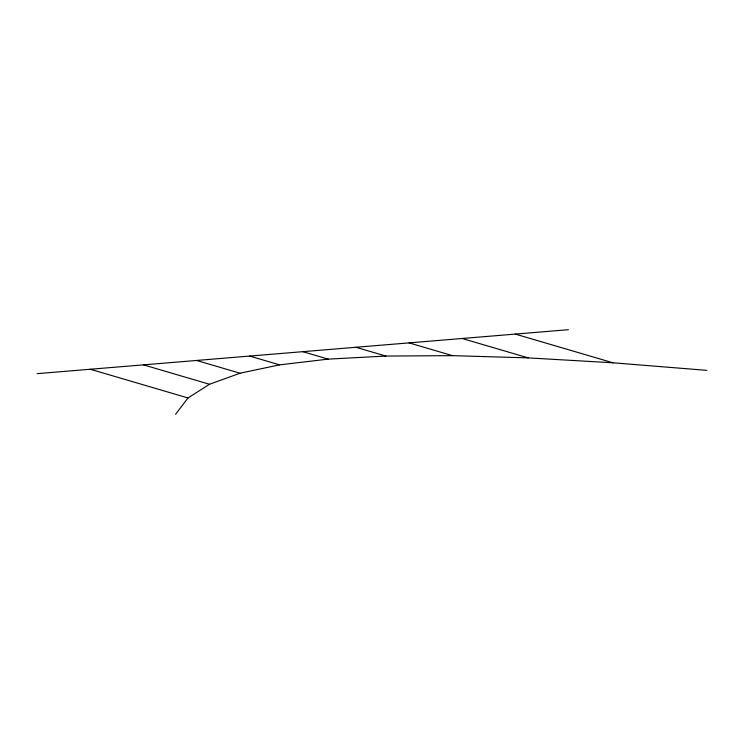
<?xml version="1.0" encoding="UTF-8"?>
<svg xmlns="http://www.w3.org/2000/svg" width="744" height="744" viewBox="0 0 744 744"><rect width="100%" height="100%" fill="white"/><g stroke="black" fill="none" stroke-linecap="round" stroke-linejoin="round"><path stroke-width="1.12" d="M175.556 414.306L188.009 397.956L209.492 384.267L240.014 373.228L279.586 364.848L328.188 359.129L385.829 356.06L452.51 355.651L528.24 357.892L613 362.793L706.8 370.354M37.2 373.646L568.444 329.694M515.313 334.093L613 362.793M462.191 338.492L528.24 357.892M409.07 342.882L452.51 355.651M355.948 347.281L385.829 356.06M302.817 351.67L328.188 359.129M249.696 356.069L279.586 364.848M196.574 360.459L240.014 373.228M143.453 364.858L209.492 384.267M90.322 369.257L188.009 397.956"/></g></svg>
